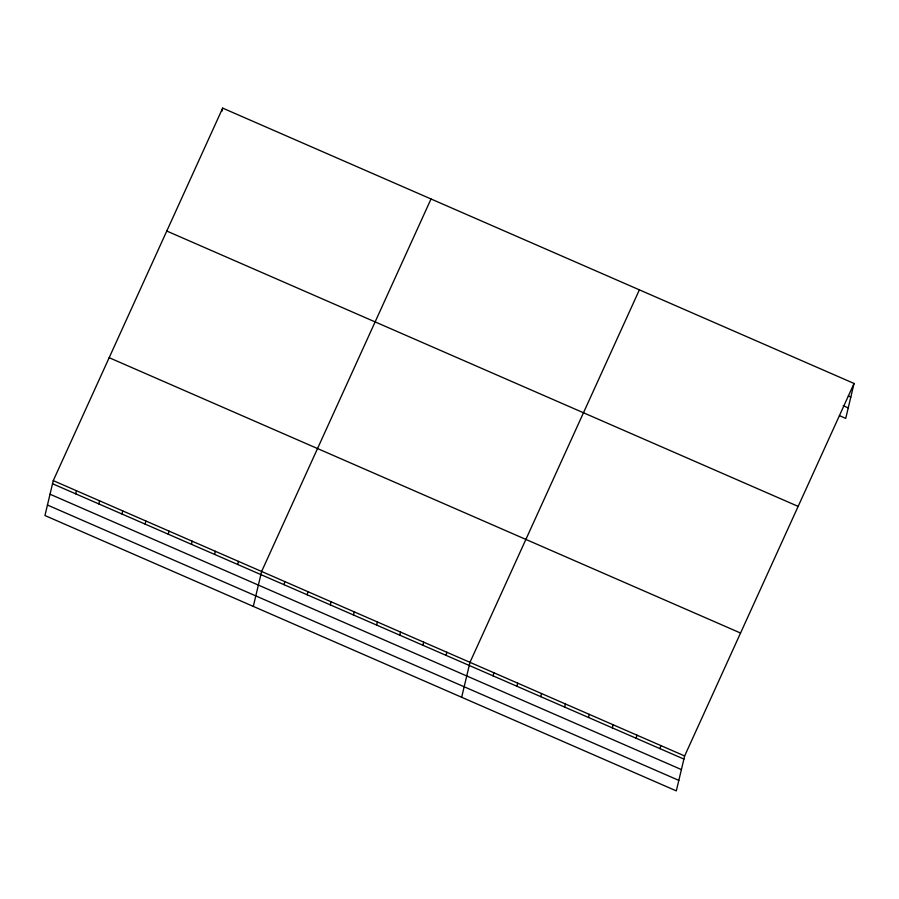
<?xml version="1.0" encoding="UTF-8"?>
<svg xmlns="http://www.w3.org/2000/svg" width="899" height="899" viewBox="0 0 899 899"><rect width="100%" height="100%" fill="white"/><g stroke="black" fill="none" stroke-linecap="round" stroke-linejoin="round"><path stroke-width="1.35" d="M53.266 480.617L44.95 515.532L676.318 790.884L684.645 755.958L854.05 383.468L222.682 108.116L53.266 480.617L684.645 755.958M75.673 493.821L76.415 490.708M98.823 503.923L99.564 500.81M121.983 514.014L122.725 510.902M221.929 111.229L222.682 108.116M145.132 524.117L145.874 521.004M168.282 534.208L169.023 531.095M191.431 544.311L192.172 541.187M214.58 554.402L215.322 551.289M237.729 564.493L238.471 561.381M253.304 606.398L261.62 571.483L431.026 198.982M284.028 584.687L284.769 581.574M307.177 594.79L307.919 591.677M330.326 604.881L331.068 601.768M353.487 614.983L354.228 611.859M376.636 625.075L377.378 621.962M399.785 635.166L400.527 632.053M422.935 645.268L423.676 642.156M446.084 655.36L446.825 652.247M461.659 697.264L469.975 662.349L639.38 289.849M493.09 675.857L493.832 672.744M516.936 686.263L517.678 683.15M540.793 696.669L541.535 693.556M564.639 707.064L565.381 703.951M588.497 717.469L589.238 714.357M612.343 727.875L613.084 724.751M636.2 738.27L636.942 735.157M660.046 748.676L660.787 745.563M854.05 383.468L845.734 418.383L839.452 415.653M848.296 395.976L850.802 397.077M843.206 405.696L848.229 407.888M166.776 231.043L798.143 506.384M109.172 357.69L740.551 633.042M52.524 483.729L683.903 759.082M50.029 494.225L681.397 769.578M47.456 505.036L678.824 780.388"/></g></svg>
